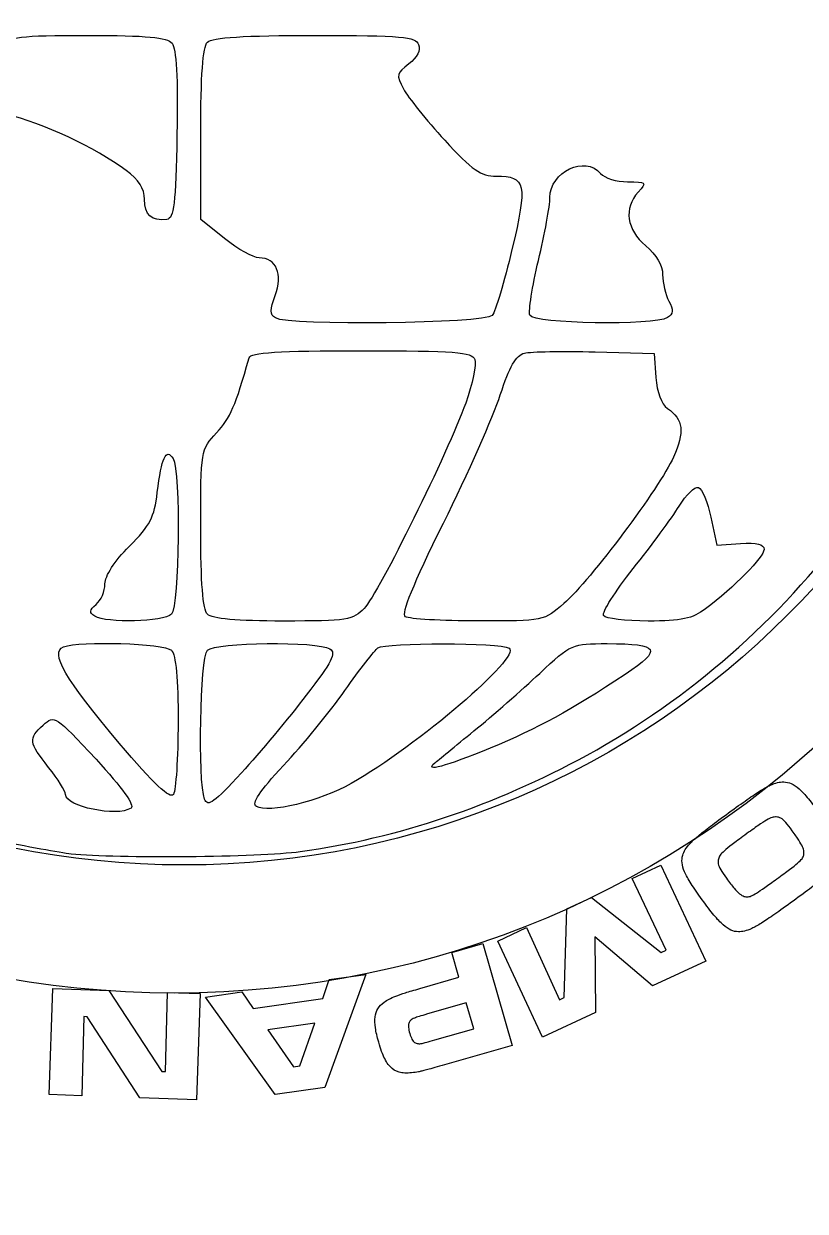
# Model space of a CAD drawing. Extents: x -139 to 87, y -93 to 92.
# Drawn here: x -73.45 to -59.22, y 22.63 to 44.27 of the extents above; entities that cross this region are included whole.
import ezdxf

# ---------------------------------------------------------------- set-up
doc = ezdxf.new("R2010")
doc.units = 0
doc.header["$MEASUREMENT"] = 0
doc.layers.add('LAYER_1', color=7, linetype='CONTINUOUS')

msp = doc.modelspace()

# ---------------------------------------------------------------- linework, layer by layer
at = {"layer": 'LAYER_1', "color": 250}
msp.add_ellipse((-70.7059, 44.0067), major_axis=(0, 17.4005), ratio=1, dxfattribs=at)
at = {"layer": 'LAYER_1', "color": 7}
msp.add_ellipse((-70.5297, 44.4765), major_axis=(0, 15.5362), ratio=1, dxfattribs=at)
at = {"layer": 'LAYER_1', "color": 250}
for points, knots in [([(-134.4311, 89.7359), (-134.4311, 89.7359), (-3.6755, 89.7359), (-3.6755, 89.7359), (-3.6755, 89.7359), (-1.1332, 89.7359), (0.9467, 87.656), (0.9467, 85.1137), (0.9467, 85.1137), (0.9467, 85.1137), (0.9467, 4.3582), (0.9467, 4.3582), (0.9467, 4.3582), (0.9467, 1.8158), (-1.1332, -0.2641), (-3.6755, -0.2641), (-3.6755, -0.2641), (-3.6755, -0.2641), (-134.4311, -0.2641), (-134.4311, -0.2641), (-134.4311, -0.2641), (-136.9734, -0.2641), (-139.0533, 1.8158), (-139.0533, 4.3582), (-139.0533, 4.3582), (-139.0533, 4.3582), (-139.0533, 85.1137), (-139.0533, 85.1137), (-139.0533, 85.1137), (-139.0533, 87.656), (-136.9734, 89.7359), (-134.4311, 89.7359)], [0, 0, 0, 0, 0.1111111, 0.1111111, 0.1111111, 0.1111111, 0.2222222, 0.2222222, 0.2222222, 0.2222222, 0.3333333, 0.3333333, 0.3333333, 0.3333333, 0.4444444, 0.4444444, 0.4444444, 0.4444444, 0.5555556, 0.5555556, 0.5555556, 0.5555556, 0.6666667, 0.6666667, 0.6666667, 0.6666667, 0.7777778, 0.7777778, 0.7777778, 0.7777778, 1, 1, 1, 1]), ([(-72.5914, 29.1468), (-72.7889, 29.1675), (-73.4124, 29.2814), (-73.9768, 29.4001), (-73.9768, 29.4001), (-79.3789, 30.5356), (-84.089, 35.0758), (-85.4059, 40.4169), (-85.4059, 40.4169), (-86.1104, 43.274), (-85.8969, 47.2491), (-84.9043, 49.7562), (-84.9043, 49.7562), (-84.1372, 51.6935), (-82.6598, 53.908), (-81.1953, 55.3152), (-81.1953, 55.3152), (-79.3024, 57.1343), (-76.0925, 58.7819), (-73.5399, 59.2448), (-73.5399, 59.2448), (-71.1223, 59.6832), (-67.938, 59.5074), (-65.8692, 58.8214), (-65.8692, 58.8214), (-64.8198, 58.4734), (-62.6295, 57.3516), (-61.6652, 56.6683), (-61.6652, 56.6683), (-60.526, 55.8611), (-58.9816, 54.3277), (-58.1894, 53.2173), (-58.1894, 53.2173), (-57.0845, 51.6685), (-56.0605, 49.3896), (-55.7126, 47.7053), (-55.7126, 47.7053), (-55.3137, 45.7741), (-55.3272, 42.8344), (-55.7437, 40.9301), (-55.7437, 40.9301), (-56.6634, 36.7245), (-59.4442, 32.9957), (-63.1904, 30.9448), (-63.1904, 30.9448), (-64.8755, 30.0222), (-66.6424, 29.4276), (-68.4167, 29.1858), (-68.4167, 29.1858), (-69.16, 29.0846), (-71.7622, 29.0602), (-72.5914, 29.1468)], [0, 0, 0, 0, 0.0714286, 0.0714286, 0.0714286, 0.0714286, 0.1428571, 0.1428571, 0.1428571, 0.1428571, 0.2142857, 0.2142857, 0.2142857, 0.2142857, 0.2857143, 0.2857143, 0.2857143, 0.2857143, 0.3571429, 0.3571429, 0.3571429, 0.3571429, 0.4285714, 0.4285714, 0.4285714, 0.4285714, 0.5, 0.5, 0.5, 0.5, 0.5714286, 0.5714286, 0.5714286, 0.5714286, 0.6428571, 0.6428571, 0.6428571, 0.6428571, 0.7142857, 0.7142857, 0.7142857, 0.7142857, 0.7857143, 0.7857143, 0.7857143, 0.7857143, 0.8571429, 0.8571429, 0.8571429, 0.8571429, 1, 1, 1, 1]), ([(-70.6642, 42.2516), (-70.6449, 43.2882), (-70.6735, 43.8214), (-70.7538, 43.918), (-70.7538, 43.918), (-70.8439, 44.0266), (-71.2067, 44.0602), (-72.2902, 44.0602), (-72.2902, 44.0602), (-73.552, 44.0602), (-73.7234, 44.0393), (-73.8427, 43.8708), (-73.8427, 43.8708), (-73.9295, 43.7482), (-74.1701, 43.6561), (-74.5251, 43.6095), (-74.5251, 43.6095), (-75.0274, 43.5435), (-75.0936, 43.5593), (-75.3155, 43.7988), (-75.3155, 43.7988), (-75.5034, 44.0015), (-75.6568, 44.0598), (-75.9988, 44.0586), (-75.9988, 44.0586), (-76.2414, 44.0578), (-76.5091, 44.0133), (-76.5936, 43.9598), (-76.5936, 43.9598), (-76.7289, 43.8743), (-76.7263, 43.8223), (-76.5717, 43.5252), (-76.5717, 43.5252), (-76.475, 43.3397), (-76.3828, 43.0262), (-76.3666, 42.8286), (-76.3666, 42.8286), (-76.3373, 42.4697), (-76.3369, 42.4694), (-75.8754, 42.5046), (-75.8754, 42.5046), (-75.525, 42.5313), (-75.36, 42.6055), (-75.1913, 42.8125), (-75.1913, 42.8125), (-74.9769, 43.0755), (-74.9586, 43.0794), (-74.6782, 42.9224), (-74.6782, 42.9224), (-74.5182, 42.8328), (-74.1102, 42.6962), (-73.7716, 42.6187), (-73.7716, 42.6187), (-73.1231, 42.4704), (-72.1512, 42.0168), (-71.5907, 41.6008), (-71.5907, 41.6008), (-71.3564, 41.4269), (-71.2571, 41.27), (-71.2571, 41.0732), (-71.2571, 41.0732), (-71.2571, 40.789), (-71.1249, 40.6711), (-70.8466, 40.7073), (-70.8466, 40.7073), (-70.7191, 40.7239), (-70.6878, 40.9885), (-70.6642, 42.2516), (-70.6642, 42.2516), (-70.6642, 42.2516), (-70.6642, 42.2516), (-70.6642, 42.2516)], [0, 0, 0, 0, 0.0526316, 0.0526316, 0.0526316, 0.0526316, 0.1052632, 0.1052632, 0.1052632, 0.1052632, 0.1578947, 0.1578947, 0.1578947, 0.1578947, 0.2105263, 0.2105263, 0.2105263, 0.2105263, 0.2631579, 0.2631579, 0.2631579, 0.2631579, 0.3157895, 0.3157895, 0.3157895, 0.3157895, 0.3684211, 0.3684211, 0.3684211, 0.3684211, 0.4210526, 0.4210526, 0.4210526, 0.4210526, 0.4736842, 0.4736842, 0.4736842, 0.4736842, 0.5263158, 0.5263158, 0.5263158, 0.5263158, 0.5789474, 0.5789474, 0.5789474, 0.5789474, 0.6315789, 0.6315789, 0.6315789, 0.6315789, 0.6842105, 0.6842105, 0.6842105, 0.6842105, 0.7368421, 0.7368421, 0.7368421, 0.7368421, 0.7894737, 0.7894737, 0.7894737, 0.7894737, 0.8421053, 0.8421053, 0.8421053, 0.8421053, 0.8947368, 0.8947368, 0.8947368, 0.8947368, 1, 1, 1, 1]), ([(-64.9193, 38.9545), (-64.8628, 39.025), (-64.701, 39.5677), (-64.5597, 40.1603), (-64.5597, 40.1603), (-64.2744, 41.3577), (-64.3038, 41.4945), (-64.8463, 41.4945), (-64.8463, 41.4945), (-65.1302, 41.4945), (-65.2798, 41.5991), (-65.7862, 42.1518), (-65.7862, 42.1518), (-66.1174, 42.5133), (-66.4547, 42.9328), (-66.5356, 43.0841), (-66.5356, 43.0841), (-66.6724, 43.3397), (-66.6656, 43.3721), (-66.4396, 43.5426), (-66.4396, 43.5426), (-66.2834, 43.6604), (-66.2193, 43.786), (-66.2604, 43.8932), (-66.2604, 43.8932), (-66.3163, 44.0389), (-66.5586, 44.0603), (-68.1545, 44.0603), (-68.1545, 44.0603), (-69.441, 44.0603), (-70.0211, 44.0237), (-70.1077, 43.9372), (-70.1077, 43.9372), (-70.1926, 43.8522), (-70.2308, 43.3321), (-70.2308, 42.261), (-70.2308, 42.261), (-70.2308, 42.261), (-70.2308, 40.7079), (-70.2308, 40.7079), (-70.2308, 40.7079), (-70.2308, 40.7079), (-69.7947, 40.3572), (-69.7947, 40.3572), (-69.7947, 40.3572), (-69.5547, 40.1643), (-69.2714, 40.0065), (-69.1651, 40.0065), (-69.1651, 40.0065), (-68.8541, 40.0065), (-68.7262, 39.7077), (-68.872, 39.3216), (-68.872, 39.3216), (-68.9707, 39.0602), (-68.9702, 38.9739), (-68.8698, 38.9101), (-68.8698, 38.9101), (-68.6462, 38.768), (-65.0361, 38.8087), (-64.9193, 38.9545), (-64.9193, 38.9545), (-64.9193, 38.9545), (-64.9193, 38.9545), (-64.9193, 38.9545)], [0, 0, 0, 0, 0.0588235, 0.0588235, 0.0588235, 0.0588235, 0.1176471, 0.1176471, 0.1176471, 0.1176471, 0.1764706, 0.1764706, 0.1764706, 0.1764706, 0.2352941, 0.2352941, 0.2352941, 0.2352941, 0.2941176, 0.2941176, 0.2941176, 0.2941176, 0.3529412, 0.3529412, 0.3529412, 0.3529412, 0.4117647, 0.4117647, 0.4117647, 0.4117647, 0.4705882, 0.4705882, 0.4705882, 0.4705882, 0.5294118, 0.5294118, 0.5294118, 0.5294118, 0.5882353, 0.5882353, 0.5882353, 0.5882353, 0.6470588, 0.6470588, 0.6470588, 0.6470588, 0.7058824, 0.7058824, 0.7058824, 0.7058824, 0.7647059, 0.7647059, 0.7647059, 0.7647059, 0.8235294, 0.8235294, 0.8235294, 0.8235294, 0.8823529, 0.8823529, 0.8823529, 0.8823529, 1, 1, 1, 1]), ([(-61.7278, 38.9173), (-61.6211, 38.9849), (-61.6152, 39.0544), (-61.7021, 39.2169), (-61.7021, 39.2169), (-61.7644, 39.3333), (-61.8153, 39.5499), (-61.8153, 39.6984), (-61.8153, 39.6984), (-61.8153, 39.8723), (-61.9249, 40.0605), (-62.1232, 40.2274), (-62.1232, 40.2274), (-62.4724, 40.5212), (-62.5274, 40.9102), (-62.2613, 41.2042), (-62.2613, 41.2042), (-62.0998, 41.3827), (-62.1093, 41.3919), (-62.454, 41.3919), (-62.454, 41.3919), (-62.6534, 41.3919), (-62.874, 41.4612), (-62.9442, 41.5458), (-62.9442, 41.5458), (-63.2225, 41.8811), (-63.8674, 41.5728), (-63.8686, 41.1038), (-63.8686, 41.1038), (-63.8686, 40.9518), (-63.9629, 40.4374), (-64.0772, 39.9606), (-64.0772, 39.9606), (-64.1914, 39.4839), (-64.2618, 39.0336), (-64.2336, 38.96), (-64.2336, 38.96), (-64.174, 38.8048), (-61.9648, 38.7671), (-61.7278, 38.9173), (-61.7278, 38.9173), (-61.7278, 38.9173), (-61.7278, 38.9173), (-61.7278, 38.9173)], [0, 0, 0, 0, 0.0833333, 0.0833333, 0.0833333, 0.0833333, 0.1666667, 0.1666667, 0.1666667, 0.1666667, 0.25, 0.25, 0.25, 0.25, 0.3333333, 0.3333333, 0.3333333, 0.3333333, 0.4166667, 0.4166667, 0.4166667, 0.4166667, 0.5, 0.5, 0.5, 0.5, 0.5833333, 0.5833333, 0.5833333, 0.5833333, 0.6666667, 0.6666667, 0.6666667, 0.6666667, 0.75, 0.75, 0.75, 0.75, 0.8333333, 0.8333333, 0.8333333, 0.8333333, 1, 1, 1, 1]), ([(-67.2517, 33.6178), (-66.9894, 33.8979), (-65.7166, 36.4744), (-65.4031, 37.36), (-65.4031, 37.36), (-65.2789, 37.7107), (-65.2045, 38.0687), (-65.2378, 38.1554), (-65.2378, 38.1554), (-65.2893, 38.2897), (-65.5951, 38.313), (-67.306, 38.313), (-67.306, 38.313), (-68.8246, 38.313), (-69.3225, 38.2817), (-69.3497, 38.1847), (-69.3497, 38.1847), (-69.594, 37.3139), (-69.6918, 37.088), (-69.9406, 36.82), (-69.9406, 36.82), (-70.2305, 36.5076), (-70.2309, 36.5054), (-70.2309, 35.0702), (-70.2309, 35.0702), (-70.2309, 34.0893), (-70.1918, 33.594), (-70.1077, 33.51), (-70.1077, 33.51), (-70.0253, 33.4276), (-69.5681, 33.3868), (-68.7262, 33.3868), (-68.7262, 33.3868), (-67.5538, 33.3868), (-67.4532, 33.4026), (-67.2517, 33.6178)], [0, 0, 0, 0, 0.1, 0.1, 0.1, 0.1, 0.2, 0.2, 0.2, 0.2, 0.3, 0.3, 0.3, 0.3, 0.4, 0.4, 0.4, 0.4, 0.5, 0.5, 0.5, 0.5, 0.6, 0.6, 0.6, 0.6, 0.7, 0.7, 0.7, 0.7, 0.8, 0.8, 0.8, 0.8, 1, 1, 1, 1]), ([(-63.6126, 33.7074), (-63.1308, 34.1305), (-61.8631, 35.8235), (-61.6176, 36.3718), (-61.6176, 36.3718), (-61.4102, 36.835), (-61.4369, 37.0548), (-61.7258, 37.2628), (-61.7258, 37.2628), (-61.8375, 37.3433), (-61.9184, 37.5585), (-61.9378, 37.8273), (-61.9378, 37.8273), (-61.9378, 37.8273), (-61.9693, 38.2618), (-61.9693, 38.2618), (-61.9693, 38.2618), (-61.9693, 38.2618), (-63.0469, 38.2917), (-63.0469, 38.2917), (-63.0469, 38.2917), (-63.6396, 38.3081), (-64.2188, 38.2981), (-64.3341, 38.2694), (-64.3341, 38.2694), (-64.4878, 38.2311), (-64.6047, 38.028), (-64.7722, 37.5079), (-64.7722, 37.5079), (-64.8978, 37.1178), (-65.3643, 36.0656), (-65.8088, 35.1697), (-65.8088, 35.1697), (-66.3609, 34.0569), (-66.5798, 33.517), (-66.4997, 33.4654), (-66.4997, 33.4654), (-66.4351, 33.4239), (-65.8413, 33.3893), (-65.18, 33.3884), (-65.18, 33.3884), (-63.979, 33.3869), (-63.9773, 33.3872), (-63.6126, 33.7074)], [0, 0, 0, 0, 0.0833333, 0.0833333, 0.0833333, 0.0833333, 0.1666667, 0.1666667, 0.1666667, 0.1666667, 0.25, 0.25, 0.25, 0.25, 0.3333333, 0.3333333, 0.3333333, 0.3333333, 0.4166667, 0.4166667, 0.4166667, 0.4166667, 0.5, 0.5, 0.5, 0.5, 0.5833333, 0.5833333, 0.5833333, 0.5833333, 0.6666667, 0.6666667, 0.6666667, 0.6666667, 0.75, 0.75, 0.75, 0.75, 0.8333333, 0.8333333, 0.8333333, 0.8333333, 1, 1, 1, 1]), ([(-70.7646, 33.51), (-70.6199, 33.6547), (-70.5922, 36.1266), (-70.7328, 36.3484), (-70.7328, 36.3484), (-70.8598, 36.5489), (-70.9469, 36.3627), (-71.0217, 35.7305), (-71.0217, 35.7305), (-71.0755, 35.2768), (-71.1527, 35.128), (-71.5303, 34.7504), (-71.5303, 34.7504), (-71.8031, 34.4776), (-71.9756, 34.2116), (-71.9756, 34.0638), (-71.9756, 34.0638), (-71.9756, 33.9311), (-72.047, 33.7632), (-72.1344, 33.6907), (-72.1344, 33.6907), (-72.2612, 33.5854), (-72.2664, 33.5419), (-72.16, 33.4745), (-72.16, 33.4745), (-71.9552, 33.3446), (-70.9032, 33.3714), (-70.7645, 33.51), (-70.7645, 33.51), (-70.7645, 33.51), (-70.7646, 33.51), (-70.7646, 33.51)], [0, 0, 0, 0, 0.1111111, 0.1111111, 0.1111111, 0.1111111, 0.2222222, 0.2222222, 0.2222222, 0.2222222, 0.3333333, 0.3333333, 0.3333333, 0.3333333, 0.4444444, 0.4444444, 0.4444444, 0.4444444, 0.5555556, 0.5555556, 0.5555556, 0.5555556, 0.6666667, 0.6666667, 0.6666667, 0.6666667, 0.7777778, 0.7777778, 0.7777778, 0.7777778, 1, 1, 1, 1]), ([(-61.0338, 33.6092), (-60.5108, 34.0019), (-59.968, 34.5535), (-59.968, 34.6924), (-59.968, 34.6924), (-59.968, 34.7868), (-60.0968, 34.8191), (-60.3963, 34.7999), (-60.3963, 34.7999), (-60.3963, 34.7999), (-60.8246, 34.7724), (-60.8246, 34.7724), (-60.8246, 34.7724), (-60.8246, 34.7724), (-60.9351, 35.2772), (-60.9351, 35.2772), (-60.9351, 35.2772), (-60.9959, 35.5548), (-61.0983, 35.7994), (-61.1626, 35.8208), (-61.1626, 35.8208), (-61.227, 35.8421), (-61.3856, 35.688), (-61.5151, 35.4784), (-61.5151, 35.4784), (-61.6447, 35.2688), (-62.021, 34.7571), (-62.3514, 34.3413), (-62.3514, 34.3413), (-62.6818, 33.9255), (-62.9246, 33.5406), (-62.8909, 33.4861), (-62.8909, 33.4861), (-62.8571, 33.4315), (-62.4921, 33.3868), (-62.0797, 33.3868), (-62.0797, 33.3868), (-61.4703, 33.3868), (-61.2745, 33.4285), (-61.0338, 33.6091), (-61.0338, 33.6091), (-61.0338, 33.6091), (-61.0338, 33.6092), (-61.0338, 33.6092)], [0, 0, 0, 0, 0.0833333, 0.0833333, 0.0833333, 0.0833333, 0.1666667, 0.1666667, 0.1666667, 0.1666667, 0.25, 0.25, 0.25, 0.25, 0.3333333, 0.3333333, 0.3333333, 0.3333333, 0.4166667, 0.4166667, 0.4166667, 0.4166667, 0.5, 0.5, 0.5, 0.5, 0.5833333, 0.5833333, 0.5833333, 0.5833333, 0.6666667, 0.6666667, 0.6666667, 0.6666667, 0.75, 0.75, 0.75, 0.75, 0.8333333, 0.8333333, 0.8333333, 0.8333333, 1, 1, 1, 1]), ([(-70.643, 31.5447), (-70.642, 32.3317), (-70.6828, 32.7715), (-70.7646, 32.8532), (-70.7646, 32.8532), (-70.8912, 32.9799), (-72.4344, 33.0302), (-72.7287, 32.9172), (-72.7287, 32.9172), (-72.9872, 32.818), (-72.7047, 32.3287), (-71.7141, 31.1602), (-71.7141, 31.1602), (-71.0808, 30.4131), (-70.7868, 30.1351), (-70.7282, 30.2275), (-70.7282, 30.2275), (-70.6822, 30.3), (-70.6438, 30.8927), (-70.643, 31.5447), (-70.643, 31.5447), (-70.643, 31.5447), (-70.643, 31.5447), (-70.643, 31.5447)], [0, 0, 0, 0, 0.1428571, 0.1428571, 0.1428571, 0.1428571, 0.2857143, 0.2857143, 0.2857143, 0.2857143, 0.4285714, 0.4285714, 0.4285714, 0.4285714, 0.5714286, 0.5714286, 0.5714286, 0.5714286, 0.7142857, 0.7142857, 0.7142857, 0.7142857, 1, 1, 1, 1]), ([(-68.3068, 32.0344), (-67.8403, 32.6401), (-67.7569, 32.804), (-67.8763, 32.8795), (-67.8763, 32.8795), (-68.1015, 33.022), (-69.9609, 33.0001), (-70.1078, 32.8532), (-70.1078, 32.8532), (-70.2419, 32.719), (-70.2861, 30.4685), (-70.1609, 30.1424), (-70.1609, 30.1424), (-70.1029, 29.9911), (-69.9878, 30.073), (-69.4882, 30.6214), (-69.4882, 30.6214), (-69.1567, 30.9853), (-68.6251, 31.6211), (-68.3068, 32.0344)], [0, 0, 0, 0, 0.1666667, 0.1666667, 0.1666667, 0.1666667, 0.3333333, 0.3333333, 0.3333333, 0.3333333, 0.5, 0.5, 0.5, 0.5, 0.6666667, 0.6666667, 0.6666667, 0.6666667, 1, 1, 1, 1]), ([(-67.4889, 30.4246), (-66.2709, 31.1187), (-64.3782, 32.7432), (-64.6134, 32.8926), (-64.6134, 32.8926), (-64.7739, 32.9945), (-66.8591, 32.9991), (-67.0016, 32.8978), (-67.0016, 32.8978), (-67.0599, 32.8563), (-67.3303, 32.5073), (-67.6023, 32.1221), (-67.6023, 32.1221), (-67.8743, 31.7369), (-68.3778, 31.1215), (-68.7212, 30.7544), (-68.7212, 30.7544), (-69.162, 30.2832), (-69.3076, 30.0637), (-69.2167, 30.0075), (-69.2167, 30.0075), (-69.0004, 29.8739), (-68.0548, 30.1021), (-67.4889, 30.4246), (-67.4889, 30.4246), (-67.4889, 30.4246), (-67.4889, 30.4246), (-67.4889, 30.4246)], [0, 0, 0, 0, 0.125, 0.125, 0.125, 0.125, 0.25, 0.25, 0.25, 0.25, 0.375, 0.375, 0.375, 0.375, 0.5, 0.5, 0.5, 0.5, 0.625, 0.625, 0.625, 0.625, 0.75, 0.75, 0.75, 0.75, 1, 1, 1, 1]), ([(-64.9577, 31.0698), (-64.0756, 31.4349), (-63.5006, 31.7493), (-62.5002, 32.4136), (-62.5002, 32.4136), (-61.8075, 32.8735), (-61.8645, 32.9725), (-62.8236, 32.9748), (-62.8236, 32.9748), (-63.4666, 32.9763), (-63.4781, 32.9713), (-64.0552, 32.4318), (-64.0552, 32.4318), (-64.3755, 32.1322), (-64.9147, 31.661), (-65.2534, 31.3846), (-65.2534, 31.3846), (-65.5921, 31.1082), (-65.9131, 30.8453), (-65.9667, 30.8003), (-65.9667, 30.8003), (-66.176, 30.6246), (-65.7731, 30.7322), (-64.9577, 31.0698)], [0, 0, 0, 0, 0.1428571, 0.1428571, 0.1428571, 0.1428571, 0.2857143, 0.2857143, 0.2857143, 0.2857143, 0.4285714, 0.4285714, 0.4285714, 0.4285714, 0.5714286, 0.5714286, 0.5714286, 0.5714286, 0.7142857, 0.7142857, 0.7142857, 0.7142857, 1, 1, 1, 1]), ([(-71.5008, 29.976), (-71.4268, 30.0244), (-71.6558, 30.3442), (-72.1383, 30.8663), (-72.1383, 30.8663), (-72.881, 31.6701), (-72.8941, 31.6786), (-73.1005, 31.4919), (-73.1005, 31.4919), (-73.3747, 31.2437), (-73.3665, 31.1789), (-73.0018, 30.7185), (-73.0018, 30.7185), (-72.8325, 30.5047), (-72.6939, 30.2826), (-72.6939, 30.2248), (-72.6939, 30.2248), (-72.6939, 30.0048), (-71.7564, 29.8093), (-71.5008, 29.9761), (-71.5008, 29.9761), (-71.5008, 29.9761), (-71.5008, 29.976), (-71.5008, 29.976)], [0, 0, 0, 0, 0.1428571, 0.1428571, 0.1428571, 0.1428571, 0.2857143, 0.2857143, 0.2857143, 0.2857143, 0.4285714, 0.4285714, 0.4285714, 0.4285714, 0.5714286, 0.5714286, 0.5714286, 0.5714286, 0.7142857, 0.7142857, 0.7142857, 0.7142857, 1, 1, 1, 1]), ([(-59.4366, 28.2835), (-59.3071, 28.3772), (-59.1964, 28.4588), (-59.1047, 28.5285), (-59.1047, 28.5285), (-59.0133, 28.5981), (-58.9364, 28.6585), (-58.8755, 28.7097), (-58.8755, 28.7097), (-58.8146, 28.7615), (-58.7653, 28.8069), (-58.7281, 28.8461), (-58.7281, 28.8461), (-58.6908, 28.8856), (-58.6619, 28.9223), (-58.6416, 28.9567), (-58.6416, 28.9567), (-58.6213, 28.9905), (-58.6059, 29.0249), (-58.5957, 29.0597), (-58.5957, 29.0597), (-58.5827, 29.1032), (-58.5783, 29.1491), (-58.5836, 29.1979), (-58.5836, 29.1979), (-58.5884, 29.2467), (-58.6044, 29.3018), (-58.6305, 29.3627), (-58.6305, 29.3627), (-58.6566, 29.4241), (-58.6953, 29.4951), (-58.746, 29.5758), (-58.746, 29.5758), (-58.7967, 29.657), (-58.8615, 29.7513), (-58.9398, 29.8591), (-58.9398, 29.8591), (-59.0224, 29.9731), (-59.0954, 30.0679), (-59.1582, 30.1443), (-59.1582, 30.1443), (-59.2216, 30.2206), (-59.2781, 30.281), (-59.3289, 30.326), (-59.3289, 30.326), (-59.3796, 30.3709), (-59.4275, 30.4033), (-59.4724, 30.4236), (-59.4724, 30.4236), (-59.5174, 30.4434), (-59.5633, 30.4541), (-59.6097, 30.455), (-59.6097, 30.455), (-59.6455, 30.456), (-59.6831, 30.4516), (-59.7218, 30.4429), (-59.7218, 30.4429), (-59.7605, 30.4338), (-59.8049, 30.4178), (-59.8543, 30.3942), (-59.8543, 30.3942), (-59.9036, 30.3709), (-59.9625, 30.3375), (-60.0307, 30.2951), (-60.0307, 30.2951), (-60.0988, 30.253), (-60.1801, 30.1984), (-60.2753, 30.1322), (-60.2753, 30.1322), (-60.37, 30.0659), (-60.4821, 29.9858), (-60.6121, 29.8915), (-60.6121, 29.8915), (-60.7402, 29.7987), (-60.8495, 29.718), (-60.9407, 29.6488), (-60.9407, 29.6488), (-61.0317, 29.5797), (-61.1076, 29.5198), (-61.1685, 29.4685), (-61.1685, 29.4685), (-61.2293, 29.4173), (-61.2782, 29.3719), (-61.3154, 29.3327), (-61.3154, 29.3327), (-61.3526, 29.2931), (-61.3815, 29.2564), (-61.4019, 29.2221), (-61.4019, 29.2221), (-61.4226, 29.1882), (-61.4381, 29.1539), (-61.4483, 29.1191), (-61.4483, 29.1191), (-61.4619, 29.0746), (-61.4657, 29.0277), (-61.4609, 28.9794), (-61.4609, 28.9794), (-61.456, 28.9306), (-61.4406, 28.8755), (-61.414, 28.8146), (-61.414, 28.8146), (-61.3874, 28.7532), (-61.3482, 28.6812), (-61.296, 28.599), (-61.296, 28.599), (-61.2439, 28.5164), (-61.1772, 28.4192), (-61.0955, 28.3076), (-61.0955, 28.3076), (-61.0148, 28.1959), (-60.9432, 28.1027), (-60.8808, 28.0277), (-60.8808, 28.0277), (-60.819, 27.9528), (-60.7629, 27.8934), (-60.7127, 27.8489), (-60.7127, 27.8489), (-60.6623, 27.8049), (-60.6151, 27.773), (-60.5706, 27.7536), (-60.5706, 27.7536), (-60.5256, 27.7339), (-60.4806, 27.7237), (-60.4343, 27.7233), (-60.4343, 27.7233), (-60.3985, 27.7223), (-60.3608, 27.7266), (-60.3221, 27.7353), (-60.3221, 27.7353), (-60.2835, 27.7445), (-60.24, 27.7605), (-60.1907, 27.7837), (-60.1907, 27.7837), (-60.1414, 27.8069), (-60.0834, 27.8398), (-60.0152, 27.8817), (-60.0152, 27.8817), (-59.9476, 27.9239), (-59.8668, 27.9779), (-59.7721, 28.0437), (-59.7721, 28.0437), (-59.6778, 28.1095), (-59.5658, 28.1896), (-59.4366, 28.2835)], [0, 0, 0, 0, 0.027027, 0.027027, 0.027027, 0.027027, 0.0540541, 0.0540541, 0.0540541, 0.0540541, 0.0810811, 0.0810811, 0.0810811, 0.0810811, 0.1081081, 0.1081081, 0.1081081, 0.1081081, 0.1351351, 0.1351351, 0.1351351, 0.1351351, 0.1621622, 0.1621622, 0.1621622, 0.1621622, 0.1891892, 0.1891892, 0.1891892, 0.1891892, 0.2162162, 0.2162162, 0.2162162, 0.2162162, 0.2432432, 0.2432432, 0.2432432, 0.2432432, 0.2702703, 0.2702703, 0.2702703, 0.2702703, 0.2972973, 0.2972973, 0.2972973, 0.2972973, 0.3243243, 0.3243243, 0.3243243, 0.3243243, 0.3513514, 0.3513514, 0.3513514, 0.3513514, 0.3783784, 0.3783784, 0.3783784, 0.3783784, 0.4054054, 0.4054054, 0.4054054, 0.4054054, 0.4324324, 0.4324324, 0.4324324, 0.4324324, 0.4594595, 0.4594595, 0.4594595, 0.4594595, 0.4864865, 0.4864865, 0.4864865, 0.4864865, 0.5135135, 0.5135135, 0.5135135, 0.5135135, 0.5405405, 0.5405405, 0.5405405, 0.5405405, 0.5675676, 0.5675676, 0.5675676, 0.5675676, 0.5945946, 0.5945946, 0.5945946, 0.5945946, 0.6216216, 0.6216216, 0.6216216, 0.6216216, 0.6486486, 0.6486486, 0.6486486, 0.6486486, 0.6756757, 0.6756757, 0.6756757, 0.6756757, 0.7027027, 0.7027027, 0.7027027, 0.7027027, 0.7297297, 0.7297297, 0.7297297, 0.7297297, 0.7567568, 0.7567568, 0.7567568, 0.7567568, 0.7837838, 0.7837838, 0.7837838, 0.7837838, 0.8108108, 0.8108108, 0.8108108, 0.8108108, 0.8378378, 0.8378378, 0.8378378, 0.8378378, 0.8648649, 0.8648649, 0.8648649, 0.8648649, 0.8918919, 0.8918919, 0.8918919, 0.8918919, 0.9189189, 0.9189189, 0.9189189, 0.9189189, 0.9459459, 0.9459459, 0.9459459, 0.9459459, 1, 1, 1, 1]), ([(-59.7315, 28.6895), (-59.8185, 28.6256), (-59.8924, 28.5729), (-59.9529, 28.5304), (-59.9529, 28.5304), (-60.0128, 28.4878), (-60.063, 28.4545), (-60.1032, 28.4294), (-60.1032, 28.4294), (-60.1433, 28.4048), (-60.1766, 28.3868), (-60.2032, 28.3762), (-60.2032, 28.3762), (-60.2293, 28.3651), (-60.2525, 28.3598), (-60.2718, 28.3593), (-60.2718, 28.3593), (-60.2917, 28.3588), (-60.311, 28.3622), (-60.3304, 28.3689), (-60.3304, 28.3689), (-60.3559, 28.3767), (-60.3835, 28.3922), (-60.4125, 28.4158), (-60.4125, 28.4158), (-60.442, 28.4395), (-60.4753, 28.4739), (-60.514, 28.5193), (-60.514, 28.5193), (-60.5522, 28.5647), (-60.5981, 28.6241), (-60.6517, 28.6981), (-60.6517, 28.6981), (-60.6967, 28.76), (-60.7315, 28.8122), (-60.7557, 28.8543), (-60.7557, 28.8543), (-60.7799, 28.8968), (-60.7953, 28.9335), (-60.8016, 28.9639), (-60.8016, 28.9639), (-60.8084, 28.9944), (-60.8074, 29.023), (-60.7992, 29.0494), (-60.7992, 29.0494), (-60.7934, 29.0717), (-60.7823, 29.0945), (-60.7658, 29.1177), (-60.7658, 29.1177), (-60.7494, 29.1409), (-60.7242, 29.1679), (-60.69, 29.1989), (-60.69, 29.1989), (-60.6557, 29.2297), (-60.6082, 29.2684), (-60.5483, 29.3149), (-60.5483, 29.3149), (-60.4879, 29.3608), (-60.4111, 29.4178), (-60.3173, 29.4859), (-60.3173, 29.4859), (-60.2211, 29.5556), (-60.1414, 29.6126), (-60.0775, 29.6566), (-60.0775, 29.6566), (-60.0143, 29.7005), (-59.9621, 29.7339), (-59.921, 29.7576), (-59.921, 29.7576), (-59.8804, 29.7808), (-59.8465, 29.7967), (-59.8189, 29.8054), (-59.8189, 29.8054), (-59.7919, 29.8137), (-59.7668, 29.8175), (-59.7441, 29.8165), (-59.7441, 29.8165), (-59.7151, 29.8156), (-59.687, 29.8078), (-59.6605, 29.7928), (-59.6605, 29.7928), (-59.6339, 29.7779), (-59.6044, 29.7522), (-59.572, 29.7155), (-59.572, 29.7155), (-59.5397, 29.6793), (-59.4999, 29.629), (-59.4536, 29.5647), (-59.4536, 29.5647), (-59.4038, 29.4965), (-59.3641, 29.4391), (-59.3337, 29.3922), (-59.3337, 29.3922), (-59.3038, 29.3457), (-59.2815, 29.3056), (-59.2671, 29.2728), (-59.2671, 29.2728), (-59.2526, 29.2404), (-59.2443, 29.211), (-59.2419, 29.1849), (-59.2419, 29.1849), (-59.2385, 29.1616), (-59.239, 29.1399), (-59.2434, 29.1195), (-59.2434, 29.1195), (-59.2472, 29.0998), (-59.2583, 29.078), (-59.2757, 29.0554), (-59.2757, 29.0554), (-59.2931, 29.0326), (-59.3197, 29.0055), (-59.3564, 28.9736), (-59.3564, 28.9736), (-59.3926, 28.9422), (-59.4415, 28.9035), (-59.5024, 28.8577), (-59.5024, 28.8577), (-59.5638, 28.8117), (-59.6401, 28.7556), (-59.7315, 28.6895)], [0, 0, 0, 0, 0.0322581, 0.0322581, 0.0322581, 0.0322581, 0.0645161, 0.0645161, 0.0645161, 0.0645161, 0.0967742, 0.0967742, 0.0967742, 0.0967742, 0.1290323, 0.1290323, 0.1290323, 0.1290323, 0.1612903, 0.1612903, 0.1612903, 0.1612903, 0.1935484, 0.1935484, 0.1935484, 0.1935484, 0.2258065, 0.2258065, 0.2258065, 0.2258065, 0.2580645, 0.2580645, 0.2580645, 0.2580645, 0.2903226, 0.2903226, 0.2903226, 0.2903226, 0.3225806, 0.3225806, 0.3225806, 0.3225806, 0.3548387, 0.3548387, 0.3548387, 0.3548387, 0.3870968, 0.3870968, 0.3870968, 0.3870968, 0.4193548, 0.4193548, 0.4193548, 0.4193548, 0.4516129, 0.4516129, 0.4516129, 0.4516129, 0.483871, 0.483871, 0.483871, 0.483871, 0.516129, 0.516129, 0.516129, 0.516129, 0.5483871, 0.5483871, 0.5483871, 0.5483871, 0.5806452, 0.5806452, 0.5806452, 0.5806452, 0.6129032, 0.6129032, 0.6129032, 0.6129032, 0.6451613, 0.6451613, 0.6451613, 0.6451613, 0.6774194, 0.6774194, 0.6774194, 0.6774194, 0.7096774, 0.7096774, 0.7096774, 0.7096774, 0.7419355, 0.7419355, 0.7419355, 0.7419355, 0.7741935, 0.7741935, 0.7741935, 0.7741935, 0.8064516, 0.8064516, 0.8064516, 0.8064516, 0.8387097, 0.8387097, 0.8387097, 0.8387097, 0.8709677, 0.8709677, 0.8709677, 0.8709677, 0.9032258, 0.9032258, 0.9032258, 0.9032258, 0.9354839, 0.9354839, 0.9354839, 0.9354839, 1, 1, 1, 1]), ([(-61.0297, 27.1867), (-61.0297, 27.1867), (-61.8475, 28.9398), (-61.8475, 28.9398), (-61.8475, 28.9398), (-61.8475, 28.9398), (-62.3729, 28.6947), (-62.3729, 28.6947), (-62.3729, 28.6947), (-62.3729, 28.6947), (-61.7484, 27.3892), (-61.7484, 27.3892), (-61.7484, 27.3892), (-61.7484, 27.3892), (-61.8427, 27.3453), (-61.8427, 27.3453), (-61.8427, 27.3453), (-61.8427, 27.3453), (-63.1138, 28.3491), (-63.1138, 28.3491), (-63.1138, 28.3491), (-63.1138, 28.3491), (-63.558, 28.1418), (-63.558, 28.1418), (-63.558, 28.1418), (-63.558, 28.1418), (-63.6063, 26.5231), (-63.6063, 26.5231), (-63.6063, 26.5231), (-63.6063, 26.5231), (-63.6958, 26.4816), (-63.6958, 26.4816), (-63.6958, 26.4816), (-63.6958, 26.4816), (-64.2941, 27.7986), (-64.2941, 27.7986), (-64.2941, 27.7986), (-64.2941, 27.7986), (-64.8195, 27.5536), (-64.8195, 27.5536), (-64.8195, 27.5536), (-64.8195, 27.5536), (-64.0023, 25.801), (-64.0023, 25.801), (-64.0023, 25.801), (-64.0023, 25.801), (-63.0404, 26.2495), (-63.0404, 26.2495), (-63.0404, 26.2495), (-63.0404, 26.2495), (-63.0481, 27.6309), (-63.0481, 27.6309), (-63.0481, 27.6309), (-63.0481, 27.6309), (-61.9969, 26.7358), (-61.9969, 26.7358), (-61.9969, 26.7358), (-61.9969, 26.7358), (-61.0297, 27.1867), (-61.0297, 27.1867)], [0, 0, 0, 0, 0.0625, 0.0625, 0.0625, 0.0625, 0.125, 0.125, 0.125, 0.125, 0.1875, 0.1875, 0.1875, 0.1875, 0.25, 0.25, 0.25, 0.25, 0.3125, 0.3125, 0.3125, 0.3125, 0.375, 0.375, 0.375, 0.375, 0.4375, 0.4375, 0.4375, 0.4375, 0.5, 0.5, 0.5, 0.5, 0.5625, 0.5625, 0.5625, 0.5625, 0.625, 0.625, 0.625, 0.625, 0.6875, 0.6875, 0.6875, 0.6875, 0.75, 0.75, 0.75, 0.75, 0.8125, 0.8125, 0.8125, 0.8125, 0.875, 0.875, 0.875, 0.875, 1, 1, 1, 1]), ([(-65.0912, 27.5096), (-65.0912, 27.5096), (-65.6572, 27.3477), (-65.6572, 27.3477), (-65.6572, 27.3477), (-65.6572, 27.3477), (-65.5267, 26.8933), (-65.5267, 26.8933), (-65.5267, 26.8933), (-65.5267, 26.8933), (-66.2401, 26.6889), (-66.2401, 26.6889), (-66.2401, 26.6889), (-66.3425, 26.6594), (-66.429, 26.6339), (-66.5001, 26.6116), (-66.5001, 26.6116), (-66.5706, 26.5893), (-66.6296, 26.569), (-66.6775, 26.5506), (-66.6775, 26.5506), (-66.7253, 26.5323), (-66.7654, 26.5144), (-66.7988, 26.4965), (-66.7988, 26.4965), (-66.8321, 26.4786), (-66.8621, 26.4598), (-66.8897, 26.439), (-66.8897, 26.439), (-66.937, 26.4033), (-66.9742, 26.3636), (-67.0013, 26.3206), (-67.0013, 26.3206), (-67.0284, 26.2771), (-67.0458, 26.2273), (-67.0535, 26.1708), (-67.0535, 26.1708), (-67.0608, 26.1142), (-67.0588, 26.048), (-67.0477, 25.9726), (-67.0477, 25.9726), (-67.0366, 25.8967), (-67.0163, 25.8087), (-66.9873, 25.7082), (-66.9873, 25.7082), (-66.9535, 25.5874), (-66.9168, 25.4883), (-66.8785, 25.4105), (-66.8785, 25.4105), (-66.8398, 25.3322), (-66.7954, 25.2727), (-66.7452, 25.2317), (-66.7452, 25.2317), (-66.6954, 25.1905), (-66.6354, 25.165), (-66.5668, 25.1548), (-66.5668, 25.1548), (-66.4977, 25.1441), (-66.4155, 25.1461), (-66.3207, 25.1606), (-66.3207, 25.1606), (-66.3015, 25.1634), (-66.2826, 25.1669), (-66.2642, 25.1703), (-66.2642, 25.1703), (-66.2459, 25.1741), (-66.2256, 25.1785), (-66.2029, 25.1838), (-66.2029, 25.1838), (-66.1796, 25.1891), (-66.1526, 25.1964), (-66.1202, 25.2046), (-66.1202, 25.2046), (-66.0878, 25.2133), (-66.0487, 25.2244), (-66.0018, 25.2374), (-66.0018, 25.2374), (-65.955, 25.2505), (-65.8984, 25.2665), (-65.8316, 25.2858), (-65.8316, 25.2858), (-65.8316, 25.2858), (-64.558, 25.6507), (-64.558, 25.6507), (-64.558, 25.6507), (-64.558, 25.6507), (-65.0912, 27.5096), (-65.0912, 27.5096)], [0, 0, 0, 0, 0.0434783, 0.0434783, 0.0434783, 0.0434783, 0.0869565, 0.0869565, 0.0869565, 0.0869565, 0.1304348, 0.1304348, 0.1304348, 0.1304348, 0.173913, 0.173913, 0.173913, 0.173913, 0.2173913, 0.2173913, 0.2173913, 0.2173913, 0.2608696, 0.2608696, 0.2608696, 0.2608696, 0.3043478, 0.3043478, 0.3043478, 0.3043478, 0.3478261, 0.3478261, 0.3478261, 0.3478261, 0.3913043, 0.3913043, 0.3913043, 0.3913043, 0.4347826, 0.4347826, 0.4347826, 0.4347826, 0.4782609, 0.4782609, 0.4782609, 0.4782609, 0.5217391, 0.5217391, 0.5217391, 0.5217391, 0.5652174, 0.5652174, 0.5652174, 0.5652174, 0.6086957, 0.6086957, 0.6086957, 0.6086957, 0.6521739, 0.6521739, 0.6521739, 0.6521739, 0.6956522, 0.6956522, 0.6956522, 0.6956522, 0.7391304, 0.7391304, 0.7391304, 0.7391304, 0.7826087, 0.7826087, 0.7826087, 0.7826087, 0.826087, 0.826087, 0.826087, 0.826087, 0.8695652, 0.8695652, 0.8695652, 0.8695652, 0.9130435, 0.9130435, 0.9130435, 0.9130435, 1, 1, 1, 1]), ([(-69.4823, 26.6275), (-69.4823, 26.6275), (-70.1458, 26.5342), (-70.1458, 26.5342), (-70.1458, 26.5342), (-70.1458, 26.5342), (-68.8742, 24.7599), (-68.8742, 24.7599), (-68.8742, 24.7599), (-68.8742, 24.7599), (-67.9671, 24.8875), (-67.9671, 24.8875), (-67.9671, 24.8875), (-67.9671, 24.8875), (-67.2227, 26.9451), (-67.2227, 26.9451), (-67.2227, 26.9451), (-67.2227, 26.9451), (-67.8887, 26.8513), (-67.8887, 26.8513), (-67.8887, 26.8513), (-67.8887, 26.8513), (-68.0072, 26.5043), (-68.0072, 26.5043), (-68.0072, 26.5043), (-68.0072, 26.5043), (-69.2729, 26.3259), (-69.2729, 26.3259), (-69.2729, 26.3259), (-69.2729, 26.3259), (-69.4823, 26.6275), (-69.4823, 26.6275)], [0, 0, 0, 0, 0.1111111, 0.1111111, 0.1111111, 0.1111111, 0.2222222, 0.2222222, 0.2222222, 0.2222222, 0.3333333, 0.3333333, 0.3333333, 0.3333333, 0.4444444, 0.4444444, 0.4444444, 0.4444444, 0.5555556, 0.5555556, 0.5555556, 0.5555556, 0.6666667, 0.6666667, 0.6666667, 0.6666667, 0.7777778, 0.7777778, 0.7777778, 0.7777778, 1, 1, 1, 1]), ([(-70.3054, 24.6623), (-70.3054, 24.6623), (-70.2382, 26.5952), (-70.2382, 26.5952), (-70.2382, 26.5952), (-70.2382, 26.5952), (-70.8381, 26.6159), (-70.8381, 26.6159), (-70.8381, 26.6159), (-70.8381, 26.6159), (-70.8737, 25.1756), (-70.8737, 25.1756), (-70.8737, 25.1756), (-70.8737, 25.1756), (-70.9376, 25.1775), (-70.9376, 25.1775), (-70.9376, 25.1775), (-70.9376, 25.1775), (-71.9042, 26.6531), (-71.9042, 26.6531), (-71.9042, 26.6531), (-71.9042, 26.6531), (-72.927, 26.6889), (-72.927, 26.6889), (-72.927, 26.6889), (-72.927, 26.6889), (-72.9947, 24.7565), (-72.9947, 24.7565), (-72.9947, 24.7565), (-72.9947, 24.7565), (-72.3948, 24.7353), (-72.3948, 24.7353), (-72.3948, 24.7353), (-72.3948, 24.7353), (-72.359, 26.1761), (-72.359, 26.1761), (-72.359, 26.1761), (-72.359, 26.1761), (-72.2982, 26.1737), (-72.2982, 26.1737), (-72.2982, 26.1737), (-72.2982, 26.1737), (-71.3373, 24.6986), (-71.3373, 24.6986), (-71.3373, 24.6986), (-71.3373, 24.6986), (-70.3054, 24.6623), (-70.3054, 24.6623)], [0, 0, 0, 0, 0.0769231, 0.0769231, 0.0769231, 0.0769231, 0.1538462, 0.1538462, 0.1538462, 0.1538462, 0.2307692, 0.2307692, 0.2307692, 0.2307692, 0.3076923, 0.3076923, 0.3076923, 0.3076923, 0.3846154, 0.3846154, 0.3846154, 0.3846154, 0.4615385, 0.4615385, 0.4615385, 0.4615385, 0.5384615, 0.5384615, 0.5384615, 0.5384615, 0.6153846, 0.6153846, 0.6153846, 0.6153846, 0.6923077, 0.6923077, 0.6923077, 0.6923077, 0.7692308, 0.7692308, 0.7692308, 0.7692308, 0.8461538, 0.8461538, 0.8461538, 0.8461538, 1, 1, 1, 1]), ([(-65.3932, 26.4279), (-65.3932, 26.4279), (-65.2574, 25.9543), (-65.2574, 25.9543), (-65.2574, 25.9543), (-65.2574, 25.9543), (-65.9651, 25.7512), (-65.9651, 25.7512), (-65.9651, 25.7512), (-66.0279, 25.7339), (-66.0777, 25.7203), (-66.1139, 25.7106), (-66.1139, 25.7106), (-66.1502, 25.701), (-66.1777, 25.6937), (-66.1961, 25.6899), (-66.1961, 25.6899), (-66.2149, 25.6855), (-66.2289, 25.6836), (-66.2391, 25.6831), (-66.2391, 25.6831), (-66.2488, 25.6831), (-66.2589, 25.6835), (-66.2691, 25.685), (-66.2691, 25.685), (-66.2946, 25.6874), (-66.3164, 25.6947), (-66.3348, 25.7077), (-66.3348, 25.7077), (-66.3532, 25.7203), (-66.3691, 25.7396), (-66.3826, 25.7657), (-66.3826, 25.7657), (-66.3967, 25.7923), (-66.4092, 25.8272), (-66.4218, 25.8706), (-66.4218, 25.8706), (-66.4344, 25.9137), (-66.4421, 25.9504), (-66.4455, 25.9794), (-66.4455, 25.9794), (-66.4484, 26.0088), (-66.447, 26.034), (-66.4407, 26.0538), (-66.4407, 26.0538), (-66.4343, 26.0741), (-66.4237, 26.0915), (-66.4082, 26.1064), (-66.4082, 26.1064), (-66.3987, 26.1162), (-66.3889, 26.1239), (-66.3793, 26.1307), (-66.3793, 26.1307), (-66.3692, 26.1374), (-66.3547, 26.1442), (-66.3353, 26.1514), (-66.3353, 26.1514), (-66.316, 26.1591), (-66.2879, 26.1683), (-66.2512, 26.1795), (-66.2512, 26.1795), (-66.2145, 26.191), (-66.1642, 26.2061), (-66.1009, 26.2249), (-66.1009, 26.2249), (-66.1009, 26.2249), (-65.3932, 26.4279), (-65.3932, 26.4279)], [0, 0, 0, 0, 0.0555556, 0.0555556, 0.0555556, 0.0555556, 0.1111111, 0.1111111, 0.1111111, 0.1111111, 0.1666667, 0.1666667, 0.1666667, 0.1666667, 0.2222222, 0.2222222, 0.2222222, 0.2222222, 0.2777778, 0.2777778, 0.2777778, 0.2777778, 0.3333333, 0.3333333, 0.3333333, 0.3333333, 0.3888889, 0.3888889, 0.3888889, 0.3888889, 0.4444444, 0.4444444, 0.4444444, 0.4444444, 0.5, 0.5, 0.5, 0.5, 0.5555556, 0.5555556, 0.5555556, 0.5555556, 0.6111111, 0.6111111, 0.6111111, 0.6111111, 0.6666667, 0.6666667, 0.6666667, 0.6666667, 0.7222222, 0.7222222, 0.7222222, 0.7222222, 0.7777778, 0.7777778, 0.7777778, 0.7777778, 0.8333333, 0.8333333, 0.8333333, 0.8333333, 0.8888889, 0.8888889, 0.8888889, 0.8888889, 1, 1, 1, 1]), ([(-69.0105, 25.9354), (-69.0105, 25.9354), (-68.1546, 26.0557), (-68.1546, 26.0557), (-68.1546, 26.0557), (-68.1546, 26.0557), (-68.4228, 25.2771), (-68.4228, 25.2771), (-68.4228, 25.2771), (-68.4228, 25.2771), (-68.5378, 25.2611), (-68.5378, 25.2611), (-68.5378, 25.2611), (-68.5378, 25.2611), (-69.0105, 25.9354), (-69.0105, 25.9354)], [0, 0, 0, 0, 0.2, 0.2, 0.2, 0.2, 0.4, 0.4, 0.4, 0.4, 0.6, 0.6, 0.6, 0.6, 1, 1, 1, 1])]:
    msp.add_open_spline(points, degree=3, knots=knots, dxfattribs=at)

doc.saveas('drawing.dxf')
